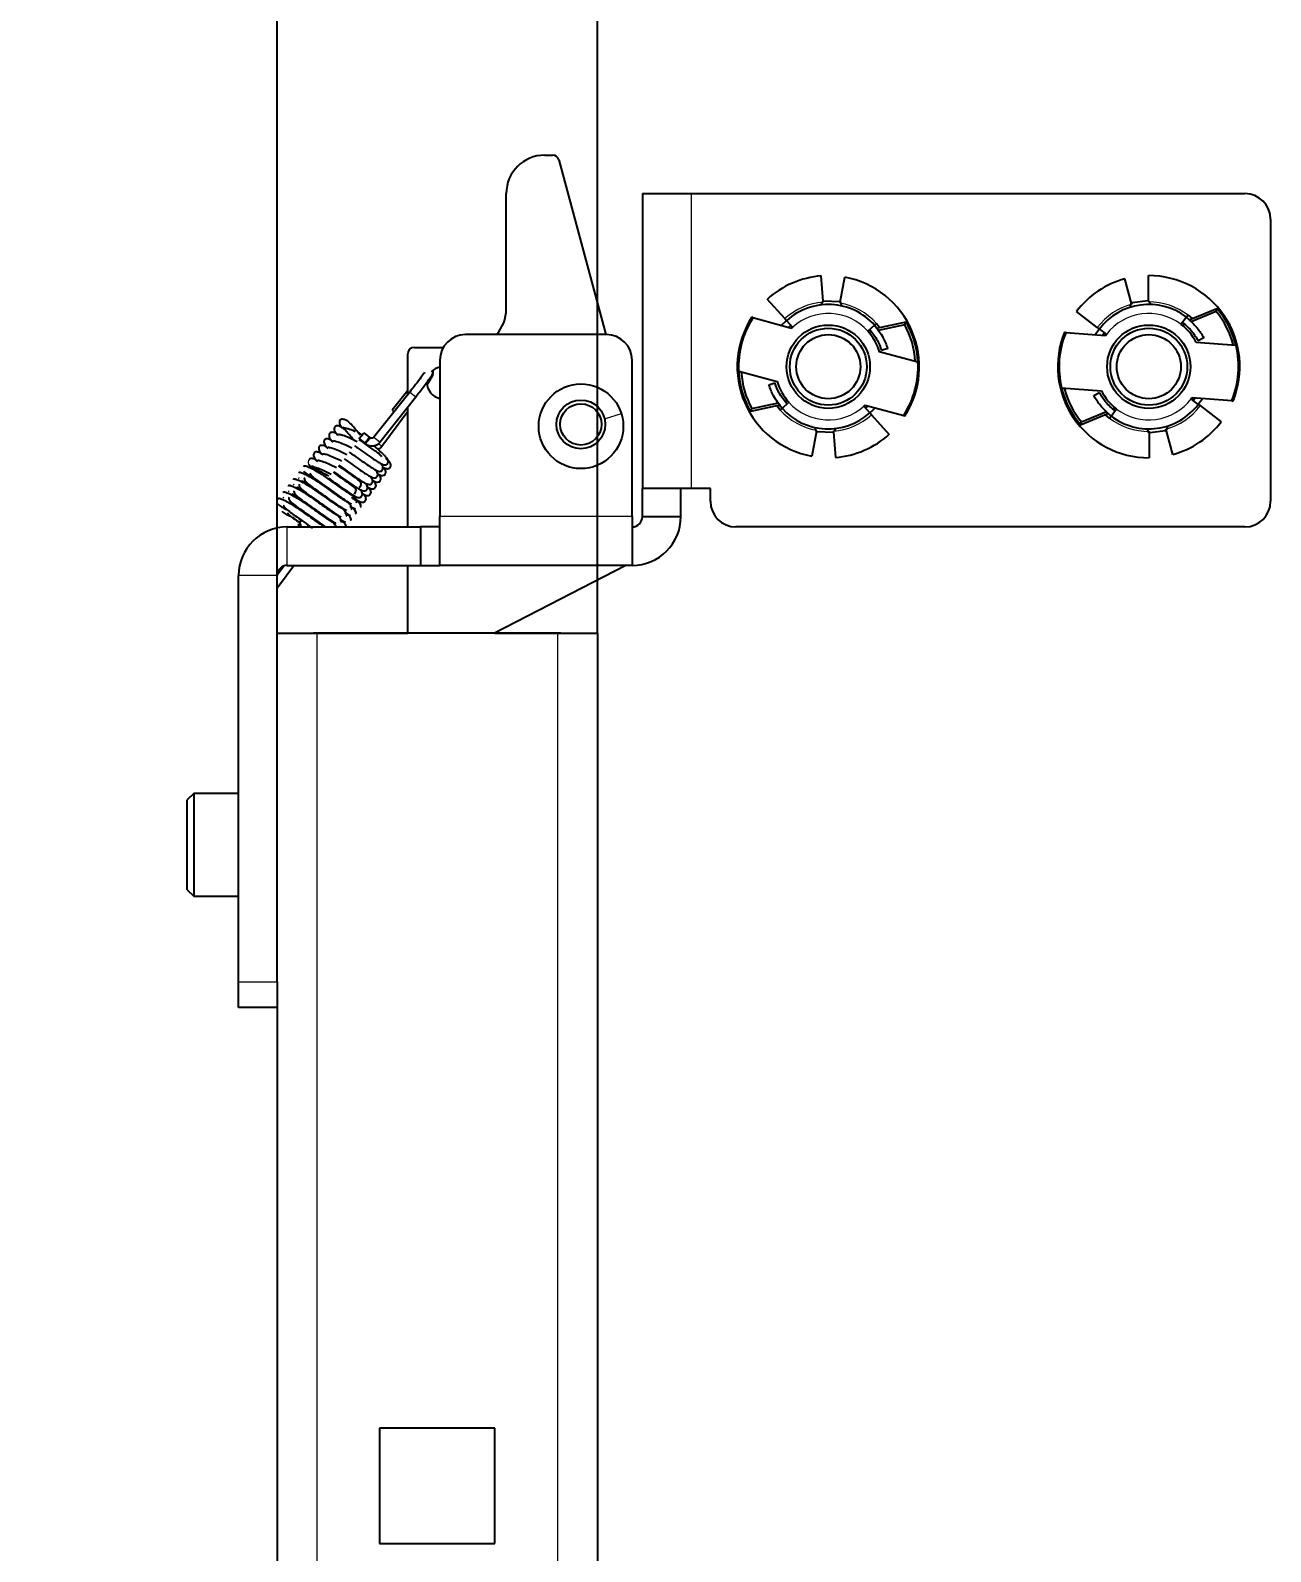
# Model space of a CAD drawing. Header units: millimetres. Extents: x -814 to 1058, y -456 to 1988.
# Drawn here: x 104.4 to 201.1, y 1750.9 to 1869.6 of the extents above; entities that cross this region are included whole.
import ezdxf

# ---------------------------------------------------------------- set-up
doc = ezdxf.new("R2010")
doc.units = ezdxf.units.MM
doc.layers.add('FORMAT', color=7, linetype='Continuous')
doc.styles.add('SLDTEXTSTYLE0', font='TXT', dxfattribs={"width": 0.75})
doc.dimstyles.new('SLDDIMSTYLE1', dxfattribs={"dimtxt": 20, "dimasz": 10, "dimexe": 0, "dimexo": 0.0625, "dimgap": 5, "dimtad": 2, "dimdec": 1, "dimrnd": 1e-09, "dimzin": 12, "dimdsep": 46, "dimtxsty": 'SLDTEXTSTYLE0', "dimsah": 1, "dimcen": 0.09, "dimadec": 0, "dimazin": 3, "dimtfac": 1, "dimtmove": 0, "dimatfit": 0, "dimfxl": 0, "dimfrac": 2, "dimtolj": 1, "dimtzin": 12, "dimarcsym": 0})

# ---------------------------------------------------------------- blocks, each defined once
blk = doc.blocks.new('_D_6')
at = {"layer": 'FORMAT'}
for p, q in [((123.6, 1822.56), (123.6, 1888.66)), ((148.6, 1822.56), (148.6, 1888.66)), ((123.6, 1887.66), (104.37, 1887.66)), ((123.6, 1887.66), (148.6, 1887.66)), ((148.6, 1887.66), (167.83, 1887.66))]:
    blk.add_line(p, q, dxfattribs=at)
for points in [[(123.6, 1887.66), (113.6, 1889.2), (113.6, 1886.13)], [(148.6, 1887.66), (158.6, 1886.13), (158.6, 1889.2)]]:
    blk.add_solid(points, dxfattribs=at)
at = {"layer": 'FORMAT', "insert": (121.32, 1913.45), "char_height": 20, "attachment_point": 1, "style": 'SLDTEXTSTYLE0'}
blk.add_mtext('25', dxfattribs=at)

msp = doc.modelspace()

# ---------------------------------------------------------------- linework, layer by layer
at = {"color": 7, "linetype": 'Continuous', "lineweight": 25}
for p, q in [((144.48, 1859.85), (145.1, 1859.85)), ((145.58, 1859.48), (149.25, 1845.85)), ((141.48, 1847.85), (141.48, 1856.85)), ((152.1, 1856.85), (152.1, 1833.85)), ((152.1, 1856.85), (155.9, 1856.85)), ((155.9, 1856.85), (199.1, 1856.85)), ((201.1, 1854.85), (201.1, 1832.85)), ((166.19, 1848.45), (166.04, 1850.43)), ((167.53, 1848.38), (167.89, 1850.33)), ((190.26, 1848.28), (189.73, 1850.2)), ((191.58, 1848.46), (191.57, 1850.45)), ((163.22, 1847.1), (161.84, 1848.62)), ((167.48, 1848.41), (166.25, 1848.47)), ((187.58, 1846.41), (185.95, 1847.65)), ((191.52, 1848.48), (190.3, 1848.32)), ((194.75, 1847), (196.91, 1847.9)), ((196.85, 1847.66), (194.9, 1846.84)), ((196.85, 1847.66), (196.91, 1847.9)), ((160.76, 1847.14), (160.64, 1847.21)), ((163.72, 1846.34), (160.72, 1847.15)), ((162.92, 1846.56), (163.35, 1846.95)), ((163.22, 1847.1), (163.35, 1846.95)), ((163.35, 1846.95), (163.82, 1846.43)), ((163.69, 1846.58), (163.49, 1846.41)), ((170.2, 1846.6), (169.68, 1846.13)), ((170.35, 1846.73), (170.2, 1846.6)), ((170.35, 1846.73), (170.62, 1846.4)), ((170.37, 1846.35), (172.67, 1846.84)), ((172.56, 1846.61), (170.49, 1846.17)), ((172.56, 1846.61), (172.67, 1846.84)), ((194.54, 1847.21), (194.11, 1846.65)), ((194.2, 1846.77), (194.25, 1846.79)), ((194.41, 1846.64), (194.22, 1846.56)), ((194.66, 1847.37), (194.54, 1847.21)), ((194.66, 1847.37), (194.98, 1847.1)), ((149.3, 1845.85), (138.3, 1845.85)), ((169.97, 1846.06), (169.77, 1846.02)), ((169.79, 1846.23), (169.84, 1846.24)), ((185.16, 1845.99), (185.03, 1846.04)), ((188.22, 1845.76), (185.12, 1845.99)), ((187.38, 1845.82), (187.74, 1846.29)), ((187.58, 1846.41), (187.74, 1846.29)), ((187.74, 1846.29), (188.3, 1845.86)), ((188.14, 1845.98), (187.98, 1845.78)), ((188.22, 1845.92), (188.07, 1845.77)), ((195.89, 1845.6), (195.45, 1845.37)), ((133.8, 1841.17), (133.8, 1844.35)), ((134.3, 1844.85), (136.57, 1844.85)), ((173.59, 1843.7), (170.58, 1844.51)), ((171.24, 1844.77), (170.76, 1844.62)), ((198.4, 1844.99), (195.3, 1845.23)), ((136.3, 1843.85), (136.3, 1831.65)), ((151.3, 1831.65), (151.3, 1843.85)), ((159.61, 1842.99), (162.61, 1842.19)), ((161.96, 1841.93), (162.44, 1842.08)), ((133.95, 1841.37), (131.16, 1837.84)), ((131.63, 1837.47), (134.42, 1841)), ((133.8, 1841.48), (132.58, 1839.95)), ((134.42, 1841), (134.42, 1841)), ((162.99, 1840.1), (163.51, 1840.57)), ((163.23, 1840.64), (163.42, 1840.68)), ((184.79, 1841.7), (187.9, 1841.47)), ((187.3, 1841.09), (187.75, 1841.33)), ((195.46, 1840.41), (194.9, 1840.83)), ((194.97, 1840.78), (195.13, 1840.93)), ((194.98, 1840.94), (198.08, 1840.71)), ((195.06, 1840.71), (195.22, 1840.92)), ((195.81, 1840.88), (195.46, 1840.41)), ((198.04, 1840.71), (198.17, 1840.66)), ((131.78, 1837.15), (133.8, 1839.88)), ((133.8, 1830.85), (133.8, 1840.21)), ((162.83, 1840.35), (160.53, 1839.86)), ((160.53, 1839.86), (160.63, 1840.09)), ((160.63, 1840.09), (162.71, 1840.53)), ((162.85, 1839.97), (162.58, 1840.29)), ((162.85, 1839.97), (162.99, 1840.1)), ((163.4, 1840.47), (163.35, 1840.46)), ((169.84, 1839.75), (169.38, 1840.27)), ((169.47, 1840.35), (172.48, 1839.55)), ((169.51, 1840.12), (169.7, 1840.29)), ((170.28, 1840.14), (169.84, 1839.75)), ((169.98, 1839.6), (169.84, 1839.75)), ((169.98, 1839.6), (171.35, 1838.07)), ((172.43, 1839.56), (172.55, 1839.48)), ((188.45, 1839.7), (186.28, 1838.79)), ((186.34, 1839.04), (188.3, 1839.85)), ((188.54, 1839.33), (188.21, 1839.6)), ((188.54, 1839.33), (188.66, 1839.49)), ((188.66, 1839.49), (189.08, 1840.05)), ((188.79, 1840.06), (188.97, 1840.14)), ((188.99, 1839.93), (188.94, 1839.91)), ((195.62, 1840.29), (195.46, 1840.41)), ((195.62, 1840.29), (197.25, 1839.05)), ((130.8, 1837.87), (130.41, 1838.18)), ((165.67, 1838.32), (165.31, 1836.37)), ((165.72, 1838.29), (166.95, 1838.23)), ((167, 1838.25), (167.16, 1836.27)), ((186.28, 1838.79), (186.34, 1839.04)), ((191.62, 1838.24), (191.62, 1836.25)), ((191.67, 1838.22), (192.89, 1838.38)), ((192.94, 1838.42), (193.46, 1836.5)), ((130.04, 1837.71), (130.43, 1837.4)), ((130.43, 1837.4), (130.51, 1837.34)), ((130.88, 1837.81), (130.8, 1837.87)), ((131.16, 1837.84), (131.16, 1837.84)), ((126.12, 1836.09), (126.07, 1836.05)), ((125.27, 1834.69), (125.32, 1834.64)), ((125.67, 1835.2), (125.72, 1835.15)), ((126.08, 1835.71), (126.13, 1835.66)), ((126.36, 1834.63), (126.34, 1834.78)), ((126.76, 1835.14), (126.75, 1835.29)), ((124.47, 1833.67), (124.51, 1833.62)), ((124.87, 1834.18), (124.92, 1834.13)), ((125.56, 1833.61), (125.54, 1833.76)), ((125.96, 1834.12), (125.94, 1834.27)), ((155.9, 1833.85), (152.1, 1833.85)), ((152.1, 1831.65), (152.1, 1833.85)), ((155.1, 1831.65), (155.1, 1833.85)), ((157.4, 1833.85), (155.9, 1833.85)), ((157.4, 1832.85), (157.4, 1833.85)), ((123.66, 1832.65), (123.71, 1832.6)), ((124.06, 1833.16), (124.11, 1833.11)), ((124.76, 1832.59), (124.74, 1832.73)), ((125.16, 1833.1), (125.14, 1833.24)), ((129.55, 1832.35), (129.72, 1832.26)), ((123.98, 1832.07), (124.03, 1832.03)), ((124.9, 1831.51), (125.29, 1831.21)), ((125.29, 1831.21), (125.37, 1831.15)), ((136.3, 1827.85), (136.3, 1831.65)), ((151.3, 1831.65), (151.3, 1827.85)), ((152.1, 1831.65), (155.1, 1831.65)), ((124.4, 1830.85), (134.8, 1830.85)), ((125.27, 1830.98), (125.38, 1830.9)), ((125.4, 1830.87), (125.39, 1830.85)), ((126.02, 1830.85), (126.03, 1831)), ((128.21, 1830.83), (128.1, 1830.89)), ((128.18, 1830.9), (128.34, 1830.81)), ((134.8, 1830.85), (134.8, 1827.85)), ((136.3, 1830.85), (134.8, 1830.85)), ((199.1, 1830.85), (159.4, 1830.85)), ((124.12, 1827.8), (123.6, 1827.09)), ((123.66, 1827.37), (123.92, 1827.69)), ((123.71, 1826.23), (124.9, 1827.84)), ((124.4, 1827.85), (134.8, 1827.85)), ((133.8, 1822.55), (133.8, 1827.85)), ((134.8, 1827.85), (136.3, 1827.85)), ((151.3, 1827.85), (136.3, 1827.85)), ((150.8, 1827.85), (140.56, 1822.55)), ((120.6, 1795.35), (120.6, 1827.05)), ((123.6, 1795.35), (123.6, 1827.05)), ((123.6, 1826.09), (123.71, 1826.23)), ((123.71, 1826.23), (123.71, 1826.23)), ((123.6, 1822.55), (126.7, 1822.55)), ((126.7, 1822.56), (126.45, 1822.55)), ((126.7, 1822.56), (133.8, 1822.56)), ((145.5, 1822.55), (126.7, 1822.55)), ((140.58, 1822.56), (145.5, 1822.56)), ((145.5, 1822.55), (148.6, 1822.55)), ((148.6, 1822.55), (148.6, -249.07)), ((117.1, 1810.05), (116.6, 1809.55)), ((120.6, 1810.05), (117.1, 1810.05)), ((117.1, 1810.05), (117.1, 1802.05)), ((116.6, 1802.55), (116.6, 1809.55)), ((116.6, 1802.55), (117.1, 1802.05)), ((117.1, 1802.05), (120.6, 1802.05)), ((120.6, 1793.35), (120.6, 1795.35)), ((123.6, 1795.35), (123.6, 1793.35)), ((123.6, 1793.35), (120.6, 1793.35)), ((123.6, 1793.35), (123.6, -241.45)), ((140.6, 1760.55), (131.6, 1760.55)), ((131.6, 1760.55), (131.6, 1751.55)), ((140.6, 1751.55), (140.6, 1760.55)), ((131.6, 1751.55), (140.6, 1751.55))]:
    msp.add_line(p, q, dxfattribs=at)
at = {"color": 8, "linetype": 'Continuous', "lineweight": 18}
for p, q in [((155.9, 1856.85), (155.9, 1833.85)), ((133.95, 1841.37), (133.95, 1841.37)), ((149.15, 1839.28), (150.46, 1839.69)), ((151.3, 1831.65), (136.3, 1831.65)), ((124.4, 1827.85), (124.4, 1830.85)), ((123.6, 1827.05), (120.6, 1827.05)), ((126.7, 1822.55), (126.7, 1822.56)), ((126.7, 1822.55), (126.7, -236.83)), ((145.5, 1822.55), (145.5, 1822.56)), ((145.5, -251.98), (145.5, 1822.55)), ((120.6, 1795.35), (123.6, 1795.35))]:
    msp.add_line(p, q, dxfattribs=at)
at = {"color": 7, "linetype": 'Continuous', "lineweight": 25, "flags": 128}
for points in [[(130.04, 1837.71), (130.04, 1837.74), (130.06, 1837.8), (130.12, 1837.88), (130.18, 1837.97), (130.26, 1838.06), (130.33, 1838.13), (130.38, 1838.17), (130.41, 1838.18), (130.41, 1838.18)], [(124.89, 1827.85), (124.9, 1827.84), (124.89, 1827.85)]]:
    msp.add_lwpolyline(points, dxfattribs=at)
at = {"color": 8, "linetype": 'Continuous', "lineweight": 18, "flags": 128}
for points in [[(130.43, 1837.4), (130.43, 1837.4), (130.45, 1837.41), (130.49, 1837.46), (130.56, 1837.53), (130.63, 1837.62), (130.7, 1837.71), (130.76, 1837.79), (130.79, 1837.85), (130.8, 1837.87)], [(125.4, 1830.87), (125.4, 1830.87), (125.42, 1830.85)]]:
    msp.add_lwpolyline(points, dxfattribs=at)
at = {"color": 7, "linetype": 'Continuous', "lineweight": 25}
for centre, radius in [((166.6, 1843.35), 3.25), ((191.6, 1843.35), 3.25), ((166.6, 1843.35), 3), ((166.6, 1843.35), 2.5), ((191.6, 1843.35), 3), ((191.6, 1843.35), 2.5), ((147.31, 1838.7), 3.3), ((147.3, 1838.85), 1.9), ((147.3, 1838.85), 1.61)]:
    msp.add_circle(centre, radius, dxfattribs=at)
for centre, radius, start, end in [((144.48, 1856.85), 3, 90, 180), ((145.1, 1859.35), 0.5, 15.0795, 90), ((199.1, 1854.85), 2, 0, 90), ((166.6, 1843.35), 7.1, 94.5192, 132.0192), ((166.6, 1843.35), 7.1, 327.0192, 79.5192), ((191.6, 1843.35), 7.1, 105.2121, 142.7121), ((191.6, 1843.35), 7.1, 337.7121, 90.2121), ((138.48, 1847.85), 3, 318.1897, 360), ((166.6, 1843.35), 4.85, 42.0192, 132.0192), ((191.6, 1843.35), 4.85, 52.7121, 142.7121), ((191.6, 1843.35), 6.8, 14.1439, 39.3765), ((191.6, 1843.35), 7, 13.5992, 40.5992), ((166.6, 1843.35), 7.1, 147.0192, 259.5192), ((166.6, 1843.35), 7, 147.1321, 182.9064), ((166.6, 1843.35), 6.8, 3.4511, 28.6836), ((166.6, 1843.35), 7, 2.9064, 29.9064), ((191.6, 1843.35), 4.15, 26.9151, 52.7121), ((138.3, 1843.85), 2, 90, 180), ((149.3, 1843.85), 2, 0, 90), ((166.6, 1843.35), 4.15, 132.0192, 133.8162), ((166.6, 1843.35), 4.15, 16.2223, 42.0192), ((191.6, 1843.35), 7.1, 157.7121, 270.2121), ((191.6, 1843.35), 7, 157.825, 193.5992), ((191.6, 1843.35), 4.15, 142.7121, 144.5091), ((134.3, 1844.35), 0.5, 90, 180), ((191.6, 1843.35), 7, 337.825, 13.5992), ((136.55, 1842.1), 1.25, 101.537, 137.2226), ((166.6, 1843.35), 7, 182.9064, 209.9064), ((166.6, 1843.35), 6.8, 183.4511, 208.6836), ((166.6, 1843.35), 7, 327.1321, 2.9064), ((136.55, 1842.1), 1.25, 180, 258.463), ((166.6, 1843.35), 4.15, 196.2223, 222.0192), ((191.6, 1843.35), 7, 193.5992, 220.5992), ((191.6, 1843.35), 6.8, 194.1439, 219.3765), ((191.6, 1843.35), 4.15, 206.9151, 232.7121), ((191.6, 1843.35), 4.15, 322.7121, 324.5091), ((135.2, 1843.04), 4.05, 229.7314, 232.4533), ((166.6, 1843.35), 4.85, 222.0192, 312.0192), ((166.6, 1843.35), 4.15, 312.0192, 313.8162), ((191.6, 1843.35), 4.85, 232.7121, 322.7121), ((191.6, 1843.35), 7.1, 285.2121, 322.7121), ((166.6, 1843.35), 7.1, 274.5192, 312.0192), ((159.4, 1832.85), 2, 180, 270), ((199.1, 1832.85), 2, 270, 0), ((151.3, 1831.65), 0.8, 270, 0), ((151.3, 1831.65), 3.8, 270, 0), ((124.4, 1827.05), 3.8, 90, 180), ((124.4, 1827.05), 0.8, 90, 180), ((145.5, 1819.46), 3.1, 85.3967, 90)]:
    msp.add_arc(centre, radius, start, end, dxfattribs=at)
at = {"color": 8, "linetype": 'Continuous', "lineweight": 18}
for centre, radius, start, end in [((166.6, 1843.35), 5.05, 94.5192, 132.0192), ((166.6, 1843.35), 5.05, 42.0192, 79.5192), ((191.6, 1843.35), 5.05, 105.2121, 142.7121), ((191.6, 1843.35), 5.05, 52.7121, 90.2121), ((166.6, 1843.35), 4.15, 42.0192, 132.0192), ((191.6, 1843.35), 4.15, 52.7121, 142.7121), ((145, 1854.87), 17.44, 230.7113, 232.6809), ((166.6, 1843.35), 4.15, 222.0192, 312.0192), ((191.6, 1843.35), 4.15, 232.7121, 322.7121), ((166.6, 1843.35), 5.05, 222.0192, 259.5192), ((166.6, 1843.35), 5.05, 274.5192, 312.0192), ((191.6, 1843.35), 5.05, 285.2121, 322.7121), ((191.6, 1843.35), 5.05, 232.7121, 270.2121), ((128.53, 1839.29), 2.78, 315.5111, 327.8892), ((142.07, 1851.17), 17.22, 230.7026, 232.6978), ((137.33, 1845.09), 9.69, 233.0415, 235.052), ((126.31, 1835.9), 0.295, 115.8344, 267.3472), ((124.31, 1832.25), 1.43, 313.3522, 323.8809), ((124.37, 1832.2), 1.45, 313.3721, 323.9619), ((125.25, 1828.52), 2.75, 233.1851, 236.0311)]:
    msp.add_arc(centre, radius, start, end, dxfattribs=at)
at = {"color": 7, "linetype": 'Continuous', "lineweight": 25}
for points, knots in [([(166.05, 1848.17), (166.09, 1848.31), (166.14, 1848.48), (166.23, 1848.42), (166.25, 1848.41)], [0, 0, 0, 0, 0.832234, 1, 1, 1, 1]), ([(167.65, 1848.08), (167.62, 1848.23), (167.59, 1848.41), (167.49, 1848.36), (167.47, 1848.35)], [0, 0, 0, 0, 0.832234, 1, 1, 1, 1]), ([(190.16, 1847.98), (190.18, 1848.13), (190.19, 1848.31), (190.3, 1848.26), (190.31, 1848.26)], [0, 0, 0, 0, 0.832234, 1, 1, 1, 1]), ([(191.75, 1848.2), (191.7, 1848.34), (191.63, 1848.5), (191.54, 1848.43), (191.53, 1848.42)], [0, 0, 0, 0, 0.8322341, 1, 1, 1, 1]), ([(170.2, 1846.6), (170.44, 1846.28), (170.87, 1845.72), (171.12, 1845.06), (171.24, 1844.77)], [0, 0, 0, 0, 0.559866, 1, 1, 1, 1]), ([(194.23, 1846.81), (194.5, 1846.58), (194.98, 1846.16), (195.3, 1845.61), (195.45, 1845.37)], [0, 0, 0, 0, 0.559785, 1, 1, 1, 1]), ([(194.54, 1847.21), (194.83, 1846.94), (195.35, 1846.47), (195.73, 1845.87), (195.89, 1845.6)], [0, 0, 0, 0, 0.559866, 1, 1, 1, 1]), ([(169.83, 1846.26), (170.05, 1845.98), (170.44, 1845.48), (170.66, 1844.88), (170.76, 1844.62)], [0, 0, 0, 0, 0.559785, 1, 1, 1, 1]), ([(135.1, 1842.91), (135.08, 1842.87), (135, 1842.76), (134.73, 1842.38), (134.35, 1841.87), (134.07, 1841.52), (133.95, 1841.37)], [0, 0, 0, 0, 0.120445, 0.428404, 0.764758, 1, 1, 1, 1]), ([(134.42, 1841), (134.51, 1841.11), (134.77, 1841.44), (135.18, 1841.97), (135.55, 1842.49), (135.7, 1842.72), (135.76, 1842.83), (135.78, 1842.9), (135.79, 1842.98), (135.78, 1843.04), (135.77, 1843.06)], [0, 0, 0, 0, 0.122972, 0.357795, 0.597296, 0.840144, 0.906241, 0.947144, 0.977555, 1, 1, 1, 1]), ([(135.31, 1841.97), (135.38, 1842.07), (135.58, 1842.35), (135.68, 1842.53), (135.74, 1842.63), (135.76, 1842.7), (135.77, 1842.77), (135.77, 1842.82), (135.76, 1842.85)], [0, 0, 0, 0, 0.243765, 0.698545, 0.834124, 0.900377, 0.952573, 1, 1, 1, 1]), ([(162.99, 1840.1), (162.76, 1840.42), (162.33, 1840.98), (162.07, 1841.64), (161.96, 1841.93)], [0, 0, 0, 0, 0.559866, 1, 1, 1, 1]), ([(163.37, 1840.44), (163.15, 1840.72), (162.75, 1841.22), (162.53, 1841.81), (162.44, 1842.08)], [0, 0, 0, 0, 0.5597848, 1, 1, 1, 1]), ([(188.66, 1839.49), (188.37, 1839.76), (187.84, 1840.23), (187.47, 1840.83), (187.3, 1841.09)], [0, 0, 0, 0, 0.559866, 1, 1, 1, 1]), ([(188.96, 1839.89), (188.69, 1840.12), (188.22, 1840.54), (187.89, 1841.09), (187.75, 1841.33)], [0, 0, 0, 0, 0.559785, 1, 1, 1, 1]), ([(128.4, 1837.98), (128.34, 1838.03), (128.2, 1838.16), (127.95, 1838.25), (127.75, 1838.22), (127.67, 1838.1), (127.65, 1837.84), (127.79, 1837.63), (127.92, 1837.51), (127.92, 1837.51)], [0, 0, 0, 0, 0.112049, 0.265984, 0.480497, 0.594967, 0.7196, 0.988872, 1, 1, 1, 1]), ([(129.54, 1837.67), (129.35, 1837.91), (129.05, 1838.3), (128.65, 1838.64), (128.35, 1838.76), (128.16, 1838.73), (128.07, 1838.61), (128.04, 1838.37), (128.19, 1838.19), (128.28, 1838.07)], [0, 0, 0, 0, 0.2543213, 0.4023312, 0.5109068, 0.6621945, 0.7429389, 0.8308621, 1, 1, 1, 1]), ([(130.09, 1838.01), (129.85, 1838.31), (129.51, 1838.76), (129.06, 1839.15), (128.75, 1839.27), (128.56, 1839.24), (128.47, 1839.12), (128.44, 1838.88), (128.59, 1838.7), (128.68, 1838.59)], [0, 0, 0, 0, 0.298435, 0.437746, 0.539892, 0.682205, 0.758172, 0.840902, 1, 1, 1, 1]), ([(128.78, 1838.61), (128.77, 1838.6), (128.75, 1838.58), (128.85, 1838.6), (129.15, 1838.52), (129.47, 1838.41), (129.68, 1838.31), (129.7, 1838.3)], [0, 0, 0, 0, 0.021612, 0.277034, 0.594005, 0.961278, 1, 1, 1, 1]), ([(130.29, 1837.94), (130.17, 1838.05), (129.97, 1838.22), (129.8, 1838.37), (129.73, 1838.43)], [0, 0, 0, 0, 0.595665, 1, 1, 1, 1]), ([(165.55, 1838.61), (165.58, 1838.47), (165.61, 1838.29), (165.71, 1838.34), (165.72, 1838.35)], [0, 0, 0, 0, 0.832234, 1, 1, 1, 1]), ([(167.15, 1838.53), (167.11, 1838.39), (167.06, 1838.22), (166.96, 1838.28), (166.95, 1838.29)], [0, 0, 0, 0, 0.832234, 1, 1, 1, 1]), ([(191.45, 1838.5), (191.5, 1838.36), (191.56, 1838.19), (191.65, 1838.26), (191.67, 1838.28)], [0, 0, 0, 0, 0.832234, 1, 1, 1, 1]), ([(193.03, 1838.72), (193.02, 1838.57), (193, 1838.39), (192.9, 1838.43), (192.88, 1838.44)], [0, 0, 0, 0, 0.832234, 1, 1, 1, 1]), ([(127.59, 1836.96), (127.53, 1837.01), (127.39, 1837.14), (127.14, 1837.23), (126.95, 1837.2), (126.86, 1837.08), (126.84, 1836.83), (126.98, 1836.66), (127.08, 1836.54)], [0, 0, 0, 0, 0.116537, 0.277021, 0.500692, 0.620012, 0.749896, 1, 1, 1, 1]), ([(128, 1837.47), (127.94, 1837.52), (127.79, 1837.65), (127.54, 1837.74), (127.35, 1837.71), (127.27, 1837.59), (127.24, 1837.37), (127.36, 1837.22), (127.44, 1837.12)], [0, 0, 0, 0, 0.122989, 0.292154, 0.527908, 0.653694, 0.790632, 1, 1, 1, 1]), ([(127.58, 1837.07), (127.59, 1837.07), (127.63, 1837.06), (127.93, 1837.01), (128.42, 1836.81), (128.83, 1836.61), (129.04, 1836.5)], [0, 0, 0, 0, 0.148432, 0.395597, 0.682188, 1, 1, 1, 1]), ([(127.98, 1837.58), (128, 1837.58), (128.03, 1837.57), (128.34, 1837.51), (128.83, 1837.32), (129.23, 1837.12), (129.44, 1837.01)], [0, 0, 0, 0, 0.148836, 0.396558, 0.683727, 1, 1, 1, 1]), ([(128.39, 1838.09), (128.4, 1838.09), (128.44, 1838.08), (128.75, 1838.02), (129.23, 1837.82), (129.63, 1837.63), (129.84, 1837.52)], [0, 0, 0, 0, 0.149242, 0.397523, 0.685271, 1, 1, 1, 1]), ([(129.64, 1837.19), (129.87, 1837.03), (130.3, 1836.72), (130.89, 1836.31), (131.33, 1836.01), (131.71, 1835.78), (131.94, 1835.68), (132.11, 1835.7), (132.21, 1835.77), (132.28, 1835.9), (132.27, 1836.06), (132.1, 1836.32), (131.69, 1836.72), (131.32, 1837.04), (131.16, 1837.19)], [0, 0, 0, 0, 0.120536, 0.230319, 0.323379, 0.401055, 0.520119, 0.560242, 0.586543, 0.610259, 0.649844, 0.769232, 0.897485, 1, 1, 1, 1]), ([(131.78, 1836.31), (131.76, 1836.34), (131.73, 1836.42), (131.5, 1836.59), (131.19, 1836.82), (130.85, 1837.06), (130.45, 1837.35), (130.16, 1837.56), (130.01, 1837.66)], [0, 0, 0, 0, 0.1342665, 0.3521847, 0.4893356, 0.6456573, 0.8178029, 1, 1, 1, 1]), ([(130.51, 1837.34), (130.6, 1837.28), (130.77, 1837.17), (131.08, 1837.15), (131.37, 1837.23), (131.55, 1837.36), (131.62, 1837.45), (131.63, 1837.47)], [0, 0, 0, 0, 0.241852, 0.482958, 0.724075, 0.954441, 1, 1, 1, 1]), ([(131.16, 1837.84), (131.15, 1837.82), (131.11, 1837.79), (131.04, 1837.76), (130.96, 1837.76), (130.91, 1837.79), (130.89, 1837.8), (130.88, 1837.81)], [0, 0, 0, 0, 0.241711, 0.48172, 0.722059, 0.953296, 1, 1, 1, 1]), ([(131.47, 1836.91), (131.48, 1836.92), (131.59, 1836.95), (131.69, 1837.05), (131.77, 1837.14), (131.78, 1837.15)], [0, 0, 0, 0, 0.133594, 0.857024, 1, 1, 1, 1]), ([(126.5, 1836.13), (126.48, 1836.15), (126.43, 1836.17), (126.37, 1836.19), (126.3, 1836.2), (126.22, 1836.18), (126.15, 1836.15), (126.12, 1836.11), (126.11, 1836.1)], [0, 0, 0, 0, 0.16821, 0.334597, 0.492682, 0.639712, 0.895455, 1, 1, 1, 1]), ([(126.79, 1835.94), (126.72, 1835.99), (126.58, 1836.12), (126.35, 1836.21), (126.24, 1836.17), (126.19, 1836.15)], [0, 0, 0, 0, 0.263202, 0.622339, 1, 1, 1, 1]), ([(127.19, 1836.45), (127.13, 1836.5), (126.98, 1836.63), (126.73, 1836.72), (126.54, 1836.69), (126.46, 1836.57), (126.43, 1836.33), (126.57, 1836.16), (126.66, 1836.05)], [0, 0, 0, 0, 0.118567, 0.282042, 0.509898, 0.631431, 0.76371, 1, 1, 1, 1]), ([(126.77, 1836.05), (126.78, 1836.05), (126.82, 1836.05), (127.12, 1835.99), (127.61, 1835.79), (128.02, 1835.59), (128.23, 1835.48)], [0, 0, 0, 0, 0.147088, 0.393301, 0.678923, 1, 1, 1, 1]), ([(127.17, 1836.56), (127.19, 1836.56), (127.22, 1836.56), (127.53, 1836.5), (128.02, 1836.3), (128.42, 1836.1), (128.63, 1835.99)], [0, 0, 0, 0, 0.148028, 0.394639, 0.680654, 1, 1, 1, 1]), ([(128.84, 1836.17), (129.06, 1836.01), (129.49, 1835.7), (130.08, 1835.29), (130.52, 1834.99), (130.9, 1834.76), (131.13, 1834.66), (131.3, 1834.68), (131.4, 1834.75), (131.47, 1834.88), (131.46, 1835.04), (131.4, 1835.16), (131.27, 1835.3), (131.26, 1835.3)], [0, 0, 0, 0, 0.15508, 0.2978801, 0.4190051, 0.5199867, 0.6747988, 0.726992, 0.7612094, 0.7920645, 0.8435782, 0.9988849, 1, 1, 1, 1]), ([(129.24, 1836.68), (129.47, 1836.52), (129.9, 1836.21), (130.49, 1835.8), (130.92, 1835.5), (131.3, 1835.27), (131.53, 1835.17), (131.71, 1835.19), (131.81, 1835.26), (131.87, 1835.39), (131.86, 1835.55), (131.81, 1835.68), (131.67, 1835.81), (131.67, 1835.81)], [0, 0, 0, 0, 0.155938, 0.298743, 0.419834, 0.520845, 0.675692, 0.727886, 0.762101, 0.792954, 0.844457, 0.999762, 1, 1, 1, 1]), ([(131.85, 1835.51), (131.98, 1835.45), (132.15, 1835.37), (132.32, 1835.4), (132.42, 1835.48), (132.49, 1835.6), (132.47, 1835.77), (132.37, 1835.94), (132.16, 1836.13), (132.1, 1836.18)], [0, 0, 0, 0, 0.285253, 0.383035, 0.447706, 0.505871, 0.601187, 0.885791, 1, 1, 1, 1]), ([(129.26, 1832.68), (129.23, 1832.69), (129.18, 1832.72), (128.98, 1832.84), (128.74, 1833), (128.41, 1833.23), (128.02, 1833.51), (127.54, 1833.85), (126.99, 1834.24), (126.42, 1834.61), (125.93, 1834.88), (125.57, 1835.04), (125.3, 1835.12), (125.28, 1835.06), (125.27, 1835.03)], [0, 0, 0, 0, 0.07143, 0.141083, 0.205433, 0.262714, 0.352938, 0.419034, 0.50752, 0.631991, 0.706407, 0.792746, 0.891142, 1, 1, 1, 1]), ([(129.67, 1833.19), (129.64, 1833.2), (129.58, 1833.23), (129.39, 1833.35), (129.14, 1833.51), (128.81, 1833.74), (128.42, 1834.01), (127.95, 1834.36), (127.4, 1834.75), (126.82, 1835.11), (126.33, 1835.39), (125.97, 1835.55), (125.7, 1835.63), (125.68, 1835.57), (125.67, 1835.54)], [0, 0, 0, 0, 0.070834, 0.14046, 0.204799, 0.262083, 0.352331, 0.418393, 0.506857, 0.631338, 0.705759, 0.792061, 0.890442, 1, 1, 1, 1]), ([(125.69, 1835.17), (125.77, 1835.1), (125.93, 1834.96), (126.21, 1834.84), (126.34, 1834.78)], [0, 0, 0, 0, 0.505287, 1, 1, 1, 1]), ([(125.76, 1834.69), (125.73, 1834.66), (125.69, 1834.6), (125.89, 1834.31), (126.23, 1834.04), (126.68, 1833.73), (127.21, 1833.35), (127.74, 1832.96), (128.21, 1832.64), (128.57, 1832.4), (128.87, 1832.2), (128.96, 1832.16), (129.01, 1832.14)], [0, 0, 0, 0, 0.143922, 0.263125, 0.358281, 0.431871, 0.525337, 0.6477, 0.723393, 0.809513, 0.903463, 1, 1, 1, 1]), ([(126.1, 1835.68), (126.18, 1835.61), (126.34, 1835.47), (126.74, 1835.3), (127.15, 1835.09), (127.46, 1834.91), (127.62, 1834.82)], [0, 0, 0, 0, 0.25864, 0.513489, 0.757273, 1, 1, 1, 1]), ([(126.15, 1835.05), (126.2, 1834.97), (126.29, 1834.82), (126.64, 1834.55), (127.09, 1834.24), (127.62, 1833.86), (128.15, 1833.47), (128.62, 1833.15), (128.98, 1832.9), (129.27, 1832.71), (129.36, 1832.67), (129.41, 1832.65)], [0, 0, 0, 0, 0.137088, 0.248655, 0.334921, 0.444456, 0.587859, 0.676604, 0.777548, 0.88764, 1, 1, 1, 1]), ([(126.43, 1835.61), (126.39, 1835.58), (126.31, 1835.53), (126.41, 1835.55), (126.71, 1835.48), (127.21, 1835.29), (127.61, 1835.08), (127.83, 1834.97)], [0, 0, 0, 0, 0.186775, 0.339781, 0.529853, 0.7504, 1, 1, 1, 1]), ([(127.63, 1834.64), (127.85, 1834.48), (128.28, 1834.18), (128.86, 1833.77), (129.3, 1833.47), (129.68, 1833.23), (129.92, 1833.13), (130.09, 1833.15), (130.19, 1833.22), (130.26, 1833.35), (130.26, 1833.51), (130.2, 1833.63), (130.06, 1833.77), (130.05, 1833.78)], [0, 0, 0, 0, 0.152505, 0.295288, 0.416515, 0.51741, 0.672115, 0.724307, 0.758529, 0.789392, 0.840935, 0.99625, 1, 1, 1, 1]), ([(129.64, 1833.43), (129.64, 1833.44), (129.68, 1833.47), (129.82, 1833.72), (129.71, 1833.86), (129.48, 1834.05), (129.16, 1834.28), (128.82, 1834.52), (128.42, 1834.81), (128.14, 1835.01), (128, 1835.11)], [0, 0, 0, 0, 0.020358, 0.271473, 0.38853, 0.543783, 0.641621, 0.75302, 0.87555, 1, 1, 1, 1]), ([(128.03, 1835.15), (128.25, 1834.99), (128.68, 1834.68), (129.27, 1834.27), (129.71, 1833.98), (130.09, 1833.74), (130.32, 1833.64), (130.5, 1833.66), (130.6, 1833.73), (130.67, 1833.86), (130.66, 1834.02), (130.6, 1834.14), (130.46, 1834.28), (130.46, 1834.29)], [0, 0, 0, 0, 0.153363, 0.296153, 0.417346, 0.518269, 0.67301, 0.725203, 0.759423, 0.790284, 0.841817, 0.997129, 1, 1, 1, 1]), ([(130.02, 1833.93), (130.03, 1833.93), (130.07, 1833.96), (130.22, 1834.22), (130.11, 1834.37), (129.88, 1834.56), (129.57, 1834.79), (129.23, 1835.03), (128.83, 1835.32), (128.54, 1835.52), (128.4, 1835.62)], [0, 0, 0, 0, 0.06549, 0.304753, 0.416324, 0.564262, 0.657467, 0.763613, 0.880393, 1, 1, 1, 1]), ([(128.43, 1835.66), (128.66, 1835.5), (129.09, 1835.19), (129.67, 1834.78), (130.11, 1834.48), (130.49, 1834.25), (130.72, 1834.15), (130.9, 1834.17), (131, 1834.24), (131.07, 1834.37), (131.06, 1834.53), (131, 1834.65), (130.86, 1834.79), (130.86, 1834.79)], [0, 0, 0, 0, 0.154222, 0.297017, 0.418176, 0.519128, 0.673905, 0.726098, 0.760317, 0.791174, 0.842698, 0.998007, 1, 1, 1, 1]), ([(131.05, 1834.47), (131.06, 1834.47), (131.22, 1834.38), (131.37, 1834.33), (131.55, 1834.36), (131.65, 1834.43), (131.71, 1834.56), (131.71, 1834.72), (131.59, 1834.86), (131.5, 1834.97)], [0, 0, 0, 0, 0.0119545, 0.3331035, 0.442062, 0.5141322, 0.5789571, 0.6852096, 1, 1, 1, 1]), ([(131.45, 1834.99), (131.45, 1834.99), (131.62, 1834.9), (131.76, 1834.85), (131.94, 1834.88), (132.04, 1834.95), (132.1, 1835.08), (132.09, 1835.24), (131.98, 1835.39), (131.89, 1835.49)], [0, 0, 0, 0, 0.004376, 0.3286373, 0.4386273, 0.5113756, 0.5768081, 0.6840449, 1, 1, 1, 1]), ([(128.05, 1831.15), (128.03, 1831.16), (127.97, 1831.19), (127.77, 1831.31), (127.52, 1831.48), (127.19, 1831.71), (126.8, 1831.98), (126.32, 1832.33), (125.77, 1832.72), (125.2, 1833.08), (124.71, 1833.35), (124.36, 1833.52), (124.09, 1833.59), (124.07, 1833.53), (124.06, 1833.5)], [0, 0, 0, 0, 0.073219, 0.142955, 0.207336, 0.264609, 0.354761, 0.420957, 0.509511, 0.633948, 0.708354, 0.794802, 0.893243, 1, 1, 1, 1]), ([(128.46, 1831.66), (128.43, 1831.67), (128.37, 1831.7), (128.17, 1831.82), (127.93, 1831.99), (127.59, 1832.22), (127.2, 1832.49), (126.73, 1832.83), (126.18, 1833.23), (125.61, 1833.59), (125.11, 1833.86), (124.76, 1834.03), (124.5, 1834.1), (124.47, 1834.04), (124.46, 1834.01)], [0, 0, 0, 0, 0.072622, 0.142331, 0.206702, 0.263977, 0.354153, 0.420316, 0.508847, 0.633296, 0.707705, 0.794116, 0.892543, 1, 1, 1, 1]), ([(124.74, 1833.45), (124.75, 1833.44), (124.84, 1833.37), (125, 1833.31), (125.14, 1833.24)], [0, 0, 0, 0, 0.061642, 1, 1, 1, 1]), ([(128.86, 1832.17), (128.83, 1832.18), (128.78, 1832.21), (128.58, 1832.33), (128.33, 1832.5), (128, 1832.72), (127.61, 1833), (127.14, 1833.34), (126.58, 1833.73), (126.01, 1834.1), (125.52, 1834.37), (125.16, 1834.53), (124.9, 1834.61), (124.88, 1834.55), (124.86, 1834.52)], [0, 0, 0, 0, 0.072026, 0.141707, 0.206067, 0.263346, 0.353545, 0.419675, 0.508183, 0.632643, 0.707056, 0.793431, 0.891842, 1, 1, 1, 1]), ([(124.95, 1833.67), (124.93, 1833.64), (124.88, 1833.58), (125.08, 1833.29), (125.42, 1833.03), (125.87, 1832.71), (126.4, 1832.34), (126.93, 1831.95), (127.4, 1831.62), (127.76, 1831.38), (128.06, 1831.19), (128.15, 1831.14), (128.2, 1831.12)], [0, 0, 0, 0, 0.14275, 0.261994, 0.357066, 0.430618, 0.524085, 0.646449, 0.722078, 0.808168, 0.902138, 1, 1, 1, 1]), ([(125.14, 1833.96), (125.15, 1833.95), (125.24, 1833.88), (125.4, 1833.82), (125.54, 1833.76)], [0, 0, 0, 0, 0.062159, 1, 1, 1, 1]), ([(125.36, 1834.18), (125.33, 1834.15), (125.28, 1834.09), (125.48, 1833.8), (125.83, 1833.54), (126.27, 1833.22), (126.8, 1832.84), (127.34, 1832.46), (127.8, 1832.13), (128.16, 1831.89), (128.46, 1831.69), (128.56, 1831.65), (128.6, 1831.63)], [0, 0, 0, 0, 0.143336, 0.262559, 0.357673, 0.431245, 0.524711, 0.647074, 0.722736, 0.80884, 0.9028, 1, 1, 1, 1]), ([(125.55, 1834.47), (125.55, 1834.46), (125.64, 1834.39), (125.8, 1834.33), (125.94, 1834.27)], [0, 0, 0, 0, 0.062662, 1, 1, 1, 1]), ([(130.25, 1833.44), (130.27, 1833.44), (130.44, 1833.34), (130.6, 1833.28), (130.78, 1833.31), (130.87, 1833.39), (130.94, 1833.51), (130.93, 1833.68), (130.87, 1833.79), (130.73, 1833.93), (130.73, 1833.93)], [0, 0, 0, 0, 0.026667, 0.341775, 0.448732, 0.519486, 0.583132, 0.687475, 0.998784, 1, 1, 1, 1]), ([(130.65, 1833.96), (130.66, 1833.95), (130.83, 1833.86), (130.98, 1833.81), (131.16, 1833.83), (131.26, 1833.91), (131.33, 1834.03), (131.32, 1834.2), (131.2, 1834.34), (131.12, 1834.45)], [0, 0, 0, 0, 0.019383, 0.33748, 0.445428, 0.516833, 0.581062, 0.68635, 1, 1, 1, 1]), ([(127.3, 1830.85), (127.23, 1830.89), (127.1, 1830.98), (126.78, 1831.2), (126.39, 1831.48), (125.92, 1831.82), (125.36, 1832.21), (124.79, 1832.58), (124.3, 1832.85), (123.95, 1833.01), (123.69, 1833.09), (123.67, 1833.02), (123.66, 1832.99)], [0, 0, 0, 0, 0.062108, 0.129924, 0.236653, 0.315079, 0.419967, 0.567307, 0.655413, 0.757825, 0.874412, 1, 1, 1, 1]), ([(123.68, 1832.62), (123.76, 1832.55), (123.92, 1832.41), (124.2, 1832.28), (124.34, 1832.22)], [0, 0, 0, 0, 0.513134, 1, 1, 1, 1]), ([(124.13, 1832.52), (124.12, 1832.52), (124.12, 1832.47), (124.28, 1832.27), (124.61, 1832.01), (125.06, 1831.7), (125.58, 1831.32), (126.05, 1830.98), (126.3, 1830.81), (126.36, 1830.77)], [0, 0, 0, 0, 0.0127348, 0.2317906, 0.406235, 0.5412368, 0.712882, 0.9376026, 1, 1, 1, 1]), ([(124.55, 1833.16), (124.52, 1833.13), (124.48, 1833.07), (124.67, 1832.79), (125.01, 1832.52), (125.46, 1832.21), (125.99, 1831.83), (126.53, 1831.44), (126.99, 1831.12), (127.24, 1830.94), (127.33, 1830.88), (127.34, 1830.88)], [0, 0, 0, 0, 0.175544, 0.32281, 0.440155, 0.530953, 0.646365, 0.797463, 0.890809, 0.997094, 1, 1, 1, 1]), ([(129.19, 1832.7), (129.21, 1832.7), (129.25, 1832.69), (129.28, 1832.67), (129.3, 1832.65)], [0, 0, 0, 0, 0.42738, 1, 1, 1, 1]), ([(129.37, 1832.23), (129.4, 1832.25), (129.46, 1832.29), (129.39, 1832.47), (129.27, 1832.64), (129.22, 1832.7)], [0, 0, 0, 0, 0.382442, 0.756726, 1, 1, 1, 1]), ([(129.57, 1832.29), (129.54, 1832.3), (129.49, 1832.32), (129.35, 1832.41), (129.28, 1832.45)], [0, 0, 0, 0, 0.527758, 1, 1, 1, 1]), ([(129.42, 1833.18), (129.48, 1833.15), (129.66, 1833.03), (129.97, 1832.86), (130.21, 1832.76), (130.39, 1832.79), (130.49, 1832.86), (130.55, 1832.99), (130.54, 1833.15), (130.48, 1833.27), (130.34, 1833.4), (130.34, 1833.41)], [0, 0, 0, 0, 0.072256, 0.233409, 0.481096, 0.565186, 0.620818, 0.670861, 0.752913, 0.997672, 1, 1, 1, 1]), ([(129.42, 1832.31), (129.43, 1832.31), (129.47, 1832.32), (129.52, 1832.31), (129.59, 1832.3), (129.64, 1832.27), (129.66, 1832.26)], [0, 0, 0, 0, 0.122445, 0.407654, 0.707892, 1, 1, 1, 1]), ([(129.5, 1832.31), (129.52, 1832.31), (129.56, 1832.3), (129.59, 1832.28), (129.61, 1832.26)], [0, 0, 0, 0, 0.442019, 1, 1, 1, 1]), ([(129.77, 1832.74), (129.8, 1832.76), (129.86, 1832.8), (129.77, 1833.01), (129.64, 1833.2), (129.53, 1833.33), (129.52, 1833.34)], [0, 0, 0, 0, 0.332523, 0.65538, 0.968405, 1, 1, 1, 1]), ([(129.96, 1832.82), (129.93, 1832.83), (129.87, 1832.85), (129.71, 1832.94), (129.57, 1833.03), (129.52, 1833.05)], [0, 0, 0, 0, 0.410841, 0.814741, 1, 1, 1, 1]), ([(129.71, 1831.86), (129.74, 1831.89), (129.79, 1831.93), (129.72, 1832.1), (129.6, 1832.25), (129.55, 1832.31)], [0, 0, 0, 0, 0.392535, 0.775786, 1, 1, 1, 1]), ([(129.59, 1833.21), (129.61, 1833.21), (129.66, 1833.2), (129.69, 1833.18), (129.7, 1833.16)], [0, 0, 0, 0, 0.426986, 1, 1, 1, 1]), ([(129.83, 1832.83), (129.83, 1832.84), (129.86, 1832.84), (129.91, 1832.84), (129.98, 1832.82), (130.02, 1832.79), (130.05, 1832.78)], [0, 0, 0, 0, 0.044292, 0.355485, 0.683075, 1, 1, 1, 1]), ([(130.1, 1832.39), (130.12, 1832.41), (130.18, 1832.45), (130.09, 1832.65), (129.93, 1832.84), (129.86, 1832.93)], [0, 0, 0, 0, 0.3480142, 0.6851102, 1, 1, 1, 1]), ([(129.88, 1832.84), (129.9, 1832.83), (129.95, 1832.82), (129.98, 1832.8), (130, 1832.79)], [0, 0, 0, 0, 0.4417299, 1, 1, 1, 1]), ([(124, 1832.05), (124.09, 1831.98), (124.25, 1831.85), (124.54, 1831.73), (124.68, 1831.68)], [0, 0, 0, 0, 0.51488, 1, 1, 1, 1]), ([(124.44, 1831.96), (124.44, 1831.96), (124.43, 1831.92), (124.59, 1831.72), (124.92, 1831.49), (125.21, 1831.29), (125.33, 1831.21)], [0, 0, 0, 0, 0.0162926, 0.4310714, 0.7614255, 1, 1, 1, 1]), ([(125.37, 1831.15), (125.38, 1831.13), (125.42, 1831.09), (125.44, 1831.02), (125.44, 1830.94), (125.42, 1830.89), (125.4, 1830.87), (125.4, 1830.87)], [0, 0, 0, 0, 0.241895, 0.484471, 0.726557, 0.955709, 1, 1, 1, 1]), ([(127.98, 1831.17), (128, 1831.17), (128.04, 1831.16), (128.07, 1831.14), (128.09, 1831.12)], [0, 0, 0, 0, 0.425063, 1, 1, 1, 1]), ([(128.2, 1830.85), (128.19, 1830.89), (128.17, 1830.96), (128.06, 1831.1), (128.01, 1831.17)], [0, 0, 0, 0, 0.504298, 1, 1, 1, 1]), ([(128.39, 1831.68), (128.4, 1831.68), (128.45, 1831.67), (128.48, 1831.65), (128.49, 1831.63)], [0, 0, 0, 0, 0.426495, 1, 1, 1, 1]), ([(128.57, 1831.21), (128.59, 1831.23), (128.65, 1831.27), (128.59, 1831.45), (128.46, 1831.61), (128.41, 1831.68)], [0, 0, 0, 0, 0.377296, 0.752518, 1, 1, 1, 1]), ([(128.8, 1831.25), (128.77, 1831.26), (128.71, 1831.28), (128.56, 1831.37), (128.49, 1831.41)], [0, 0, 0, 0, 0.511282, 1, 1, 1, 1]), ([(128.58, 1831.42), (128.65, 1831.37), (128.83, 1831.26), (128.91, 1831.24), (128.95, 1831.22)], [0, 0, 0, 0, 0.381464, 1, 1, 1, 1]), ([(128.72, 1831.27), (128.74, 1831.26), (128.79, 1831.25), (128.82, 1831.23), (128.84, 1831.22)], [0, 0, 0, 0, 0.440988, 1, 1, 1, 1]), ([(128.94, 1830.82), (128.96, 1830.84), (129.02, 1830.89), (128.95, 1831.05), (128.83, 1831.2), (128.78, 1831.26)], [0, 0, 0, 0, 0.38733, 0.7716241, 1, 1, 1, 1]), ([(128.79, 1832.19), (128.81, 1832.19), (128.85, 1832.18), (128.88, 1832.16), (128.9, 1832.14)], [0, 0, 0, 0, 0.427242, 1, 1, 1, 1]), ([(128.97, 1831.72), (129, 1831.74), (129.05, 1831.78), (128.99, 1831.96), (128.86, 1832.13), (128.81, 1832.19)], [0, 0, 0, 0, 0.379873, 0.754627, 1, 1, 1, 1]), ([(129.18, 1831.77), (129.16, 1831.78), (129.1, 1831.8), (128.95, 1831.89), (128.88, 1831.93)], [0, 0, 0, 0, 0.519279, 1, 1, 1, 1]), ([(128.98, 1831.93), (129.04, 1831.89), (129.22, 1831.79), (129.29, 1831.76), (129.34, 1831.74)], [0, 0, 0, 0, 0.36803, 1, 1, 1, 1]), ([(129.01, 1831.78), (129.03, 1831.78), (129.07, 1831.79), (129.14, 1831.79), (129.21, 1831.78), (129.25, 1831.75), (129.27, 1831.74)], [0, 0, 0, 0, 0.21229, 0.467526, 0.736213, 1, 1, 1, 1]), ([(129.11, 1831.79), (129.13, 1831.79), (129.17, 1831.78), (129.21, 1831.75), (129.22, 1831.74)], [0, 0, 0, 0, 0.441798, 1, 1, 1, 1]), ([(129.32, 1831.34), (129.35, 1831.36), (129.4, 1831.41), (129.34, 1831.58), (129.21, 1831.73), (129.16, 1831.78)], [0, 0, 0, 0, 0.389937, 0.77371, 1, 1, 1, 1])]:
    msp.add_open_spline(points, degree=3, knots=knots, dxfattribs=at)
for points in [[(124.91, 1831.62), (124.9, 1831.59), (124.88, 1831.54), (124.89, 1831.52), (124.9, 1831.51)], [(125.28, 1831.09), (125.27, 1831.06), (125.25, 1831.01), (125.26, 1830.99), (125.27, 1830.98)]]:
    msp.add_open_spline(points, degree=3, dxfattribs=at)

# ---------------------------------------------------------------- dimensions: what is measured, and where the dimension line sits
at = {"layer": 'FORMAT'}
dim = msp.add_linear_dim(base=(148.6, 1887.66), p1=(123.6, 1822.55), p2=(148.6, 1822.55), dimstyle='SLDDIMSTYLE1', dxfattribs=at)
dim.commit()
dim.dimension.update_dxf_attribs({"geometry": '_D_6', "text_midpoint": (136.1, 1887.66), "dimtype": 160})

doc.saveas('drawing.dxf')
